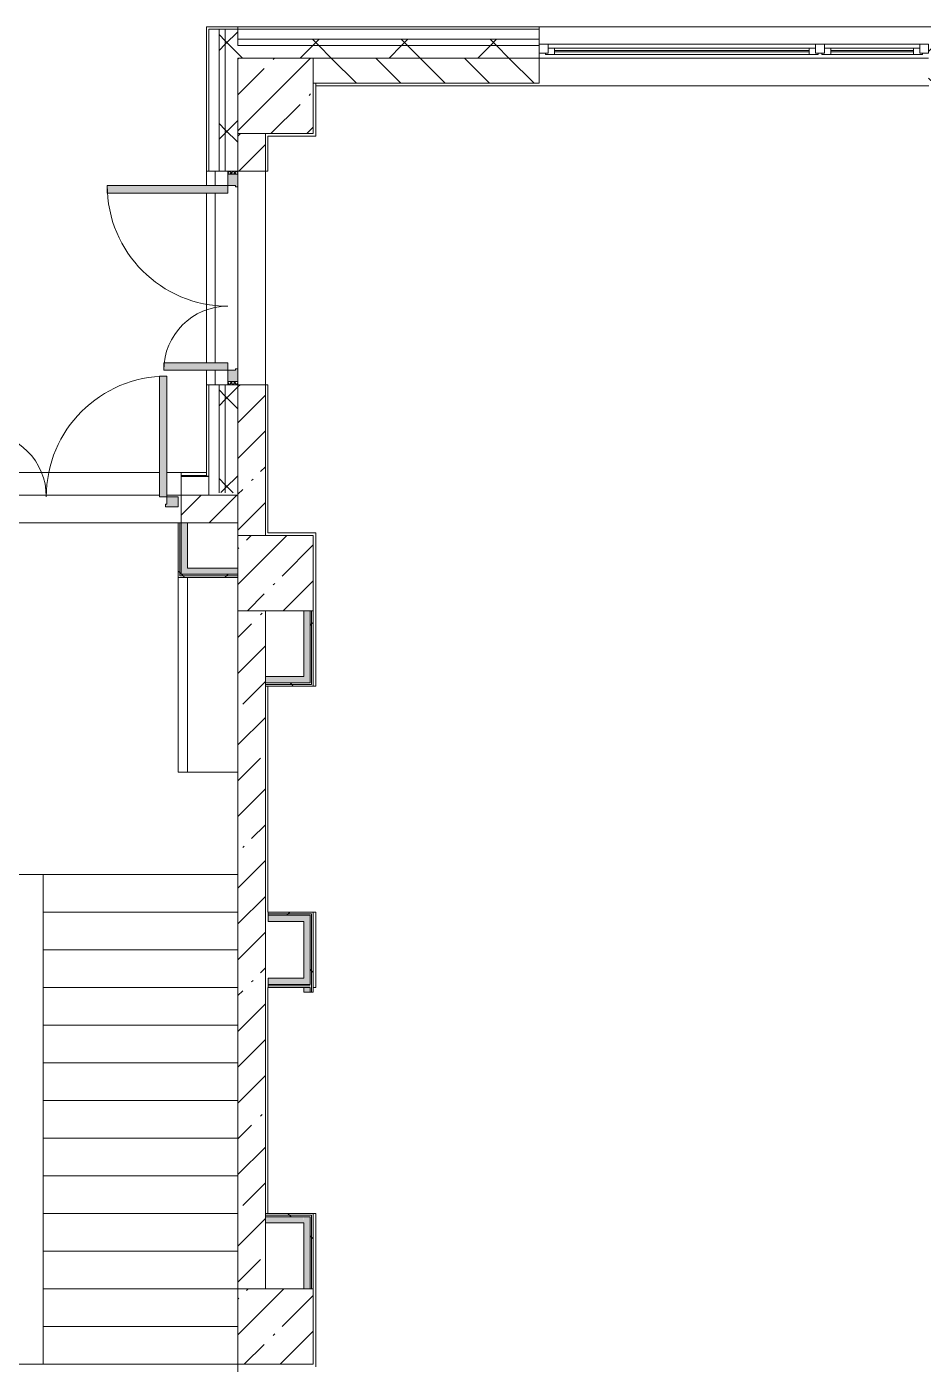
# Model space of a CAD drawing. Header units: millimetres. Extents: x 81459 to 274965, y -8553 to 29000.
# Drawn here: x 188238 to 195376, y 16700 to 27350 of the extents above; entities that cross this region are included whole.
import ezdxf

# ---------------------------------------------------------------- set-up
doc = ezdxf.new("R2010")
doc.units = ezdxf.units.MM
for name, color, linetype, lineweight, true_color in [('A-DOOR-6', 7, 'Continuous', 5, 0xe2e2e2), ('A-DOOR-7', 7, 'Continuous', 5, 0xaaaaaa), ('A-DOOR-FRAM-5', 7, 'Continuous', 5, 0xaaaaaa), ('A-FLOR-2', 7, 'Continuous', 5, 0xaaaaaa), ('I-WALL-1', 7, 'Continuous', 5, 0xe7e7e7), ('I-WALL-2', 7, 'Continuous', 9, 0xe7e7e7)]:
    doc.layers.add(name, color=color, linetype=linetype, lineweight=lineweight, true_color=true_color)
for name, color, linetype, lineweight in [('A-GLAZ-3', 7, 'Continuous', 5), ('A-WALL', 7, 'Continuous', 9), ('A-WALL-4', 7, 'Continuous', 5), ('I-WALL-3', 7, 'Continuous', 5), ('S-COLS-1', 7, 'Continuous', 5), ('S-STRS-MBND-1', 7, 'Continuous', 5)]:
    doc.layers.add(name, color=color, linetype=linetype, lineweight=lineweight)
pattern_1 = [(45, (147759.1, 0), (-353.5534, 353.5534), []), (135, (147759.1, 0), (-353.5534, -353.5534), [])]
pattern_2 = [(45, (147759.1, 0), (-285.123, 285.123), []), (45, (148044.2, 0), (-285.123, 285.123), [504.031, -100.806, 16.764, -84.042])]
pattern_3 = [(45, (147759.1, 0), (-530.33, 530.33), []), (135, (147759.1, 0), (-530.33, -530.33), [])]

# ---------------------------------------------------------------- blocks, each defined once
blk = doc.blocks.new('BSC_Колонна _Прямоугольная - 600х600-V39-1_7_3_птичка')
at = {"layer": 'S-COLS-1'}
h = blk.add_hatch(dxfattribs=at)
h.set_pattern_fill('FP_72', color=256, style=0, pattern_type=2)
h.set_pattern_definition([(45, (-42460, -26800), (-285.123, 285.123), []), (45, (-42174.88, -26800), (-285.123, 285.123), [504.031, -100.806, 16.764, -84.042])])
h.paths.add_polyline_path([(-60, -300), (300, -300), (300, 300), (-300, 300), (-300, -300), (-80, -300)])
for p, q in [((300, 300), (-300, 300)), ((-300, 300), (-300, -300)), ((300, -300), (300, 300)), ((-300, -300), (300, -300))]:
    blk.add_line(p, q, dxfattribs=at)
blk = doc.blocks.new('BSC_Колонна _Прямоугольная - 600х600-V49-1_7_3_птичка')
at = {"layer": 'S-COLS-1'}
h = blk.add_hatch(dxfattribs=at)
h.set_pattern_fill('FP_83', color=256, style=0, pattern_type=2)
h.set_pattern_definition([(45, (-42460, -17000), (-285.123, 285.123), []), (45, (-42174.88, -17000), (-285.123, 285.123), [504.031, -100.806, 16.764, -84.042])])
h.paths.add_polyline_path([(-60, -300), (300, -300), (300, 300), (-300, 300), (-300, -300)])
for p, q in [((300, 300), (-300, 300)), ((-300, 300), (-300, -300)), ((300, -300), (300, 300)), ((-300, -300), (300, -300))]:
    blk.add_line(p, q, dxfattribs=at)
blk = doc.blocks.new('BSC_Колонна _Прямоугольная - 600х600-V50-1_7_3_птичка')
at = {"layer": 'S-COLS-1'}
h = blk.add_hatch(dxfattribs=at)
h.set_pattern_fill('FP_84', color=256, style=0, pattern_type=2)
h.set_pattern_definition([(45, (-42460, -23000), (-285.123, 285.123), []), (45, (-42174.88, -23000), (-285.123, 285.123), [504.031, -100.806, 16.764, -84.042])])
h.paths.add_polyline_path([(300, -300), (300, 300), (-300, 300), (-300, -300), (172, -300)])
for p, q in [((300, 300), (-300, 300)), ((-300, 300), (-300, -300)), ((300, -300), (300, 300)), ((-300, -300), (300, -300))]:
    blk.add_line(p, q, dxfattribs=at)
blk = doc.blocks.new('110_Дверь_СКБ_2Ст_Наружная - ДН-1_л__ Двухстворчатая 1350 х3200 _ЛК_ в свету с верхним остеклением 2-22448815-1_7_3_птичка')
at = {"layer": 'A-DOOR-6'}
for points in [[(754.5, -91), (754.5, 869), (694.5, 869), (694.5, -91)], [(-655.5, -91), (-655.5, 419), (-715.5, 419), (-715.5, -91)]]:
    blk.add_hatch(color=256, dxfattribs=at).paths.add_polyline_path(points)
h = blk.add_hatch(color=256, dxfattribs=at)
h.paths.add_polyline_path([(754.5, -171), (844.5, -171), (844.5, -91), (754.5, -91), (754.5, -151), (744.5, -151), (744.5, -171)])
h.paths.add_polyline_path([(-715.5, -171), (-705.5, -171), (-705.5, -151), (-715.5, -151), (-715.5, -91), (-805.5, -91), (-805.5, -171)])
at = {"layer": 'A-DOOR-7'}
for p, q in [((754.5, 869), (694.5, 869)), ((694.5, 869), (694.5, -91)), ((754.5, -91), (754.5, 869)), ((-715.5, 419), (-715.5, -91)), ((-655.5, 419), (-715.5, 419)), ((-655.5, -91), (-655.5, 419)), ((-715.5, -91), (-655.5, -91)), ((694.5, -91), (754.5, -91))]:
    blk.add_line(p, q, dxfattribs=at)
for centre, radius, start, end in [((754.5, -91), 960, 90, 180), ((-715.5, -91), 510, 0, 90)]:
    blk.add_arc(centre, radius, start, end, dxfattribs=at)
at = {"layer": 'A-DOOR-FRAM-5'}
for p, q in [((-715.5, -91), (-805.5, -91)), ((-805.5, -91), (-805.5, -171)), ((-715.5, -151), (-715.5, -91)), ((754.5, -91), (754.5, -151)), ((844.5, -91), (754.5, -91)), ((844.5, -171), (844.5, -91)), ((-805.5, -171), (-705.5, -171)), ((-705.5, -151), (-715.5, -151)), ((-705.5, -171), (-705.5, -151)), ((754.5, -151), (744.5, -151)), ((744.5, -151), (744.5, -171)), ((744.5, -171), (844.5, -171))]:
    blk.add_line(p, q, dxfattribs=at)
blk = doc.blocks.new('120_Окно_СКБ_2Ст - 120_Окно_СКБ_2Ст 3100х2500 _мал_створка слева_-22273855-1_7_3_птичка')
at = {"layer": 'A-GLAZ-3'}
for p, q in [((-1550, -75), (-1550, -5)), ((-1550, -5), (-1480, -5)), ((1550, -5), (-1550, -5)), ((-1480, -75), (-1550, -75)), ((-1550, -75), (-1500, -75)), ((-1480, -75), (-1500, -75)), ((-1500, -75), (-1500, -85)), ((-1500, -85), (670, -85)), ((670, -85), (-1500, -85)), ((-1480, -5), (-1480, -75)), ((650, -35), (-1480, -35)), ((-1480, -35), (-1480, -75)), ((-1430, -85), (-1430, -35)), ((-1430, -55), (600, -55)), ((600, -65), (-1430, -65)), ((600, -85), (600, -35)), ((650, -75), (650, -5)), ((650, -5), (720, -5)), ((650, -75), (650, -35)), ((720, -75), (650, -75)), ((670, -75), (650, -75)), ((670, -75), (700, -75)), ((670, -85), (670, -75)), ((720, -75), (700, -75)), ((700, -75), (700, -85)), ((700, -85), (1500, -85)), ((1500, -85), (700, -85)), ((720, -5), (720, -75)), ((1480, -35), (720, -35)), ((720, -35), (720, -75)), ((770, -85), (770, -35)), ((770, -55), (1430, -55)), ((1430, -65), (770, -65)), ((1430, -85), (1430, -35)), ((1480, -75), (1480, -5)), ((1480, -5), (1550, -5)), ((1480, -75), (1480, -35)), ((1550, -75), (1480, -75)), ((1500, -75), (1480, -75)), ((1500, -75), (1550, -75)), ((1500, -85), (1500, -75)), ((1550, -5), (1550, -75))]:
    blk.add_line(p, q, dxfattribs=at)
blk = doc.blocks.new('110_Дверь_СКБ_2Ст_Наружная - ДН-1_л__ Двухстворчатая 1350 х3200 _ЛК_ в свету с верхним остеклением EI30-23529464-1_7_3_птичка')
at = {"layer": 'A-DOOR-6'}
for points in [[(694.5, 105), (694.5, -45), (754.5, -45), (754.5, 915), (694.5, 915), (694.5, 125)], [(-715.5, -25), (-715.5, -45), (-655.5, -45), (-655.5, 465), (-715.5, 465), (-715.5, 12.4)]]:
    blk.add_hatch(color=256, dxfattribs=at).paths.add_polyline_path(points)
h = blk.add_hatch(color=256, dxfattribs=at)
h.paths.add_polyline_path([(-805.5, -125), (-705.5, -125), (-705.5, -105), (-715.5, -105), (-715.5, -45), (-805.5, -45)])
h.paths.add_polyline_path([(744.5, -125), (844.5, -125), (844.5, -45), (754.5, -45), (754.5, -105), (744.5, -105)])
at = {"layer": 'A-DOOR-7'}
h = blk.add_hatch(dxfattribs=at)
h.set_pattern_fill('FP_155', color=256, style=0, pattern_type=2)
h.set_pattern_definition([(135, (1451.41, 189.685), (-14.14214, -14.14214), []), (225, (1451.41, 189.685), (14.14214, -14.14214), [])])
h.paths.add_polyline_path([(844.5, -125), (869.5, -125), (869.5, -45), (844.5, -45), (844.5, -105)])
at = {"layer": 'A-DOOR-FRAM-5'}
h = blk.add_hatch(dxfattribs=at)
h.set_pattern_fill('FP_156', color=256, style=0, pattern_type=2)
h.set_pattern_definition([(45, (-671.384, 189.685), (-14.1421, 14.1421), []), (135, (-671.384, 189.685), (-14.1421, -14.1421), [])])
h.paths.add_polyline_path([(-830.5, -45), (-830.5, -125), (-805.5, -125), (-805.5, -45)])
at = {"layer": 'A-DOOR-7'}
for p, q in [((754.5, 915), (694.5, 915)), ((694.5, 915), (694.5, -45)), ((754.5, -45), (754.5, 915)), ((-715.5, 465), (-715.5, -45)), ((-655.5, 465), (-715.5, 465)), ((-655.5, -45), (-655.5, 465)), ((-715.5, -45), (-655.5, -45)), ((694.5, -45), (754.5, -45))]:
    blk.add_line(p, q, dxfattribs=at)
for centre, radius, start, end in [((754.5, -45), 960, 90, 180), ((-715.5, -45), 510, 0, 90)]:
    blk.add_arc(centre, radius, start, end, dxfattribs=at)
at = {"layer": 'A-DOOR-FRAM-5'}
for p, q in [((-805.5, -45), (-830.5, -45)), ((-830.5, -45), (-830.5, -125)), ((-715.5, -45), (-805.5, -45)), ((-805.5, -45), (-805.5, -125)), ((-805.5, -125), (-805.5, -45)), ((-715.5, -105), (-715.5, -45)), ((-705.5, -105), (-715.5, -105)), ((-705.5, -125), (-705.5, -105)), ((754.5, -105), (744.5, -105)), ((744.5, -105), (744.5, -125)), ((754.5, -45), (754.5, -105)), ((844.5, -45), (754.5, -45)), ((844.5, -125), (844.5, -45)), ((869.5, -45), (844.5, -45)), ((844.5, -45), (844.5, -125)), ((869.5, -125), (869.5, -45)), ((-830.5, -125), (-805.5, -125)), ((-805.5, -125), (-705.5, -125)), ((744.5, -125), (844.5, -125)), ((844.5, -125), (869.5, -125))]:
    blk.add_line(p, q, dxfattribs=at)
blk = doc.blocks.new('Зашивка приборов отопления6 - Зашивка приборов отопления-33276534-1_7_3_птичка')
at = {"layer": 'A-WALL-4'}
for p, q in [((75235, 535), (73685, 535)), ((73685, 535), (73685, 460)), ((73685, 460), (73685, 60)), ((75235, 460), (73685, 460)), ((73685, 460), (73685, 60)), ((73685, 460), (75235, 460))]:
    blk.add_line(p, q, dxfattribs=at)

msp = doc.modelspace()

# ---------------------------------------------------------------- hatches: boundary and pattern name
at = {"layer": 'A-WALL-4'}
h = msp.add_hatch(dxfattribs=at)
h.set_pattern_fill('FP_53', color=256, style=0, pattern_type=2)
h.set_pattern_definition(pattern_1)
h.paths.add_polyline_path([(189769.1, 23639.7), (189819.1, 23641.9), (189819.1, 24500), (189769.1, 24500), (189769.1, 23640.3)])
h.paths.add_polyline_path([(189819.1, 26200), (189819.1, 27330), (189769.1, 27330), (189769.1, 26200), (189809.1, 26200)])
h = msp.add_hatch(dxfattribs=at)
h.set_pattern_fill('FP_53', color=256, style=0, pattern_type=2)
h.set_pattern_definition(pattern_1)
h.paths.add_polyline_path([(189899.3, 23639.7), (189919.1, 23641.9), (189919.1, 24500), (189819.1, 24500), (189819.1, 23639.7), (189898.3, 23639.7)])
h.paths.add_polyline_path([(189839.1, 26200), (189919.1, 26200), (189919.1, 27330), (189819.1, 27330), (189819.1, 26200)])
h = msp.add_hatch(dxfattribs=at)
h.set_pattern_fill('FP_53', color=256, style=0, pattern_type=2)
h.set_pattern_definition(pattern_1)
h.paths.add_polyline_path([(231184.2, 27200), (232729.1, 27200), (232729.1, 27250), (228109.1, 27250), (228109.1, 27200), (230984.2, 27200)])
h.paths.add_polyline_path([(218569.1, 27200), (218569.1, 27250), (215969.1, 27250), (215969.1, 27200), (218069.1, 27200)])
h.paths.add_polyline_path([(214519.1, 27200), (214869.1, 27200), (214869.1, 27250), (213919.1, 27250), (213919.1, 27200)])
h.paths.add_polyline_path([(220669.1, 27200), (222009.1, 27200), (222009.1, 27250), (220669.1, 27250), (220669.1, 27210)])
h.paths.add_polyline_path([(225009.1, 27200), (225009.1, 27250), (224109.1, 27250), (224109.1, 27200), (224509.1, 27200)])
h.paths.add_polyline_path([(205464.1, 27200), (205464.1, 27250), (204619.1, 27250), (204619.1, 27200)])
h.paths.add_polyline_path([(208051.2, 27200), (208819.1, 27200), (208819.1, 27250), (207764.1, 27250), (207764.1, 27200)])
h.paths.add_polyline_path([(196519.1, 27200), (196519.1, 27250), (195419.1, 27250), (195419.1, 27200), (195919.1, 27200)])
h.paths.add_polyline_path([(202519.1, 27200), (202519.1, 27250), (201619.1, 27250), (201619.1, 27200), (202474.4, 27200)])
h.paths.add_polyline_path([(199519.1, 27200), (199519.1, 27250), (198619.1, 27250), (198619.1, 27200)])
h.paths.add_polyline_path([(192319.1, 27200), (192319.1, 27250), (189919.1, 27250), (189919.1, 27200), (191320.6, 27200)])
h = msp.add_hatch(dxfattribs=at)
h.set_pattern_fill('FP_53', color=256, style=0, pattern_type=2)
h.set_pattern_definition(pattern_1)
h.paths.add_polyline_path([(190519.1, 27100), (192319.1, 27100), (192319.1, 27200), (189919.1, 27200), (189919.1, 27100)])
h.paths.add_polyline_path([(208519.1, 27100), (208819.1, 27100), (208819.1, 27200), (207764.1, 27200), (207764.1, 27100), (208051.2, 27100)])
h.paths.add_polyline_path([(231859.1, 27100), (232729.1, 27100), (232724.5, 27200), (228109.1, 27198.1), (228109.1, 27100), (231184.2, 27100)])
h.paths.add_polyline_path([(199159.1, 27100), (199519.1, 27100), (199519.1, 27200), (198619.1, 27200), (198619.1, 27100)])
h.paths.add_polyline_path([(201619.1, 27100), (202519.1, 27100), (202519.1, 27200), (201619.1, 27200), (201619.1, 27140)])
h.paths.add_polyline_path([(195619.1, 27100), (196519.1, 27100), (196519.1, 27200), (195419.1, 27200), (195419.1, 27100)])
h.paths.add_polyline_path([(214837.1, 27100), (214837.1, 27102), (214837.1, 27110), (214869.1, 27110), (214869.1, 27200), (213919.1, 27200), (213919.1, 27100), (214819.1, 27100)])
h.paths.add_polyline_path([(205464.1, 27100), (205464.1, 27200), (204619.1, 27200), (204619.1, 27100), (205109.1, 27100)])
h.paths.add_polyline_path([(224509.1, 27100), (225009.1, 27100), (225009.1, 27200), (224109.1, 27200), (224109.1, 27100)])
h.paths.add_polyline_path([(216001.1, 27100), (218569.1, 27100), (218569.1, 27200), (215969.1, 27200), (215969.1, 27110), (216001.1, 27110), (216001.1, 27102), (215969.1, 27100)])
h.paths.add_polyline_path([(221299.1, 27100), (222009.1, 27100), (222009.1, 27200), (220669.1, 27200), (220669.1, 27100)])
h = msp.add_hatch(dxfattribs=at)
h.set_pattern_fill('FP_64', color=256, style=0, pattern_type=2)
h.set_pattern_definition([(135, (147759.1, 0), (-176.7767, -176.7767), [])])
h.paths.add_polyline_path([(205109.1, 26900), (205464.1, 26900), (205464.1, 27100), (204619.1, 27100), (204619.1, 26900)])
h.paths.add_polyline_path([(190519.1, 26900), (192319.1, 26900), (192319.1, 27100), (190519.1, 27100), (190519.1, 27061.4)])
h.paths.add_polyline_path([(198756.5, 26900), (199519.1, 26900), (199519.1, 27100), (198619.1, 27100), (198619.1, 26900)])
h.paths.add_polyline_path([(201619.1, 26900), (201919.1, 26900), (201919.1, 27100), (201619.1, 27100), (201619.1, 26969.4)])
h.paths.add_polyline_path([(228409.1, 26900), (228409.1, 27100), (228109.1, 27100), (228109.1, 26900)])
h.paths.add_polyline_path([(208519.1, 26900), (208819.1, 26900), (208819.1, 27100), (208519.1, 27100), (208519.1, 26953.9)])
h.paths.add_polyline_path([(224509.1, 26900), (224509.1, 27100), (224109.1, 27100), (224109.1, 26900), (224187.3, 26900)])
h.paths.add_polyline_path([(214819.1, 26900), (214819.1, 27100), (214519.1, 27100), (214519.1, 26900)])
h.paths.add_polyline_path([(207764.1, 26900), (207919.1, 26900), (207919.1, 27100), (207764.1, 27100), (207764.1, 26936.5)])
h.paths.add_polyline_path([(215965.1, 26900), (218069.1, 26900), (218069.1, 27100), (215965.1, 27100), (215965.1, 27091.3)])
h.paths.add_polyline_path([(222009.1, 26900), (222009.1, 27100), (221799.1, 27100), (221799.1, 26900)])
h.paths.add_polyline_path([(221299.1, 26900), (221299.1, 27100), (220669.1, 27100), (220669.1, 26900)])
h.paths.add_polyline_path([(195419.1, 26900), (195919.1, 26900), (195919.1, 27100), (195419.1, 27100), (195419.1, 27079.6)])
h = msp.add_hatch(dxfattribs=at)
h.set_pattern_fill('FP_53', color=256, style=0, pattern_type=2)
h.set_pattern_definition(pattern_1)
h.paths.add_polyline_path([(186298.6, 23620), (186669.1, 23620), (186669.1, 23769.7), (186249.1, 23769.7), (186251.4, 23620)])
h.paths.add_polyline_path([(187569.1, 23620), (187769.1, 23620), (187769.1, 23769.7), (187569.1, 23769.7), (187569.1, 23627.7)])
h.paths.add_polyline_path([(189669.1, 23620), (189689.1, 23620), (189689.1, 23769.7), (189469.1, 23769.7), (189469.1, 23620), (189519.1, 23620)])
at = {"layer": 'I-WALL-1'}
for points in [[(190494.1, 22125), (190494.1, 22700), (190444.1, 22700), (190444.1, 22125)], [(190159.1, 22125), (190444.1, 22125), (190444.1, 22175), (190139.1, 22175), (190139.1, 22125)], [(190160.1, 20225), (190444.1, 20225), (190444.1, 20275), (190160.1, 20275)], [(190444.1, 19725), (190444.1, 19775), (190160.1, 19775), (190160.1, 19725)], [(190444.1, 17825), (190439.3, 17875), (190139.1, 17875), (190139.1, 17825)], [(190444.1, 17300), (190494.1, 17300), (190494.1, 17875), (190444.1, 17875), (190444.1, 17825)]]:
    msp.add_hatch(color=256, dxfattribs=at).paths.add_polyline_path(points)
h = msp.add_hatch(color=256, dxfattribs=at)
h.paths.add_polyline_path([(190444.1, 19662.5), (190494.1, 19662.5), (190494.1, 19700), (190444.1, 19700)])
h.paths.add_polyline_path([(190494.1, 19725), (190494.1, 20275), (190444.1, 20275), (190444.1, 19725), (190484.8, 19725)])
at = {"layer": 'I-WALL-2'}
for points in [[(189469.1, 22990), (189519.1, 22990), (189519.1, 23400), (189469.1, 23400), (189469.1, 23067)], [(189812.8, 22990), (189919.1, 22990), (189919.1, 23040), (189519.1, 23040), (189519.1, 22990), (189767.7, 22990)]]:
    msp.add_hatch(color=256, dxfattribs=at).paths.add_polyline_path(points)
at = {"layer": 'I-WALL-3'}
h = msp.add_hatch(dxfattribs=at)
h.set_pattern_fill('FP_33', color=256, style=0, pattern_type=2)
h.set_pattern_definition(pattern_2)
h.paths.add_polyline_path([(190048.5, 23300), (190139.1, 23300), (190139.1, 24500), (189919.1, 24500), (189919.1, 23300), (189926.4, 23300)])
h.paths.add_polyline_path([(190139.1, 26200), (190139.1, 26500), (189919.1, 26500), (189919.1, 26200), (189955.2, 26200)])
h = msp.add_hatch(dxfattribs=at)
h.set_pattern_fill('FP_33', color=256, style=0, pattern_type=2)
h.set_pattern_definition(pattern_2)
h.paths.add_polyline_path([(189469.1, 23400), (189919.1, 23400), (189914.1, 23620), (189469.1, 23619.7)])
h.paths.add_polyline_path([(187769.1, 23400), (187769.1, 23620), (187569.1, 23619.7), (187569.1, 23400), (187602.7, 23400)])
h.paths.add_polyline_path([(186519.1, 23400), (186669.1, 23400), (186669.1, 23620), (186299.1, 23619.7), (186299.1, 23420.3), (186519.1, 23420.3)])
h = msp.add_hatch(dxfattribs=at)
h.set_pattern_fill('FP_169', color=256, style=0, pattern_type=2)
h.set_pattern_definition(pattern_3)
h.paths.add_polyline_path([(189456.6, 22965), (189456.6, 23400), (189444.1, 23400), (189444.1, 22965)])
h = msp.add_hatch(dxfattribs=at)
h.set_pattern_fill('FP_169', color=256, style=0, pattern_type=2)
h.set_pattern_definition(pattern_3)
h.paths.add_polyline_path([(189456.6, 22977.5), (189469.1, 22977.5), (189469.1, 23400), (189456.6, 23400)])
h = msp.add_hatch(dxfattribs=at)
h.set_pattern_fill('FP_169', color=256, style=0, pattern_type=2)
h.set_pattern_definition(pattern_3)
h.paths.add_polyline_path([(189821.9, 22965), (189919.1, 22965), (189919.1, 22977.5), (189456.6, 22975), (189461.7, 22965), (189819.9, 22965)])
h = msp.add_hatch(dxfattribs=at)
h.set_pattern_fill('FP_169', color=256, style=0, pattern_type=2)
h.set_pattern_definition(pattern_3)
h.paths.add_polyline_path([(189919.1, 22977.5), (189919.1, 22990), (189469.1, 22990), (189469.1, 22977.5), (189817.3, 22977.5)])
h = msp.add_hatch(dxfattribs=at)
h.set_pattern_fill('FP_33', color=256, style=0, pattern_type=2)
h.set_pattern_definition(pattern_2)
h.paths.add_polyline_path([(190139.1, 17300), (190139.1, 22700), (189919.1, 22700), (189919.1, 17300)])
h = msp.add_hatch(dxfattribs=at)
h.set_pattern_fill('FP_169', color=256, style=0, pattern_type=2)
h.set_pattern_definition(pattern_3)
h.paths.add_polyline_path([(190506.6, 22112.5), (190506.6, 22700), (190494.1, 22700), (190494.1, 22112.5)])
h = msp.add_hatch(dxfattribs=at)
h.set_pattern_fill('FP_169', color=256, style=0, pattern_type=2)
h.set_pattern_definition(pattern_3)
h.paths.add_polyline_path([(190519.1, 22100), (190519.1, 22700), (190506.6, 22700), (190506.6, 22100)])
h = msp.add_hatch(dxfattribs=at)
h.set_pattern_fill('FP_169', color=256, style=0, pattern_type=2)
h.set_pattern_definition(pattern_3)
h.paths.add_polyline_path([(190493.8, 22112.5), (190494.1, 22112.5), (190494.1, 22125), (190139.1, 22125), (190139.1, 22112.5), (190444.1, 22112.5)])
h = msp.add_hatch(dxfattribs=at)
h.set_pattern_fill('FP_169', color=256, style=0, pattern_type=2)
h.set_pattern_definition(pattern_3)
h.paths.add_polyline_path([(190159.1, 22100), (190506.6, 22100), (190506.6, 22112.5), (190139.1, 22112.5), (190139.1, 22100)])
h = msp.add_hatch(dxfattribs=at)
h.set_pattern_fill('FP_169', color=256, style=0, pattern_type=2)
h.set_pattern_definition(pattern_3)
h.paths.add_polyline_path([(190506.6, 20287.5), (190506.6, 20300), (190160.1, 20300), (190160.1, 20287.5), (190494.1, 20287.5)])
h = msp.add_hatch(dxfattribs=at)
h.set_pattern_fill('FP_169', color=256, style=0, pattern_type=2)
h.set_pattern_definition(pattern_3)
h.paths.add_polyline_path([(190482.9, 20275), (190494.1, 20280.1), (190494.1, 20287.5), (190160.1, 20287.5), (190160.1, 20275), (190444.1, 20275)])
h = msp.add_hatch(dxfattribs=at)
h.set_pattern_fill('FP_169', color=256, style=0, pattern_type=2)
h.set_pattern_definition(pattern_3)
h.paths.add_polyline_path([(190506.6, 19662.5), (190506.6, 20287.5), (190494.1, 20287.5), (190494.1, 19662.5)])
h = msp.add_hatch(dxfattribs=at)
h.set_pattern_fill('FP_169', color=256, style=0, pattern_type=2)
h.set_pattern_definition(pattern_3)
h.paths.add_polyline_path([(190519.1, 19662.5), (190519.1, 20300), (190506.6, 20300), (190506.6, 19662.5)])
h = msp.add_hatch(dxfattribs=at)
h.set_pattern_fill('FP_169', color=256, style=0, pattern_type=2)
h.set_pattern_definition(pattern_3)
h.paths.add_polyline_path([(190506.6, 17887.5), (190506.6, 17900), (190139.1, 17900), (190139.1, 17887.5), (190494.1, 17887.5)])
h = msp.add_hatch(dxfattribs=at)
h.set_pattern_fill('FP_169', color=256, style=0, pattern_type=2)
h.set_pattern_definition(pattern_3)
h.paths.add_polyline_path([(190506.6, 17300), (190519.1, 17300), (190519.1, 17900), (190506.6, 17900), (190506.6, 17825)])
h = msp.add_hatch(dxfattribs=at)
h.set_pattern_fill('FP_169', color=256, style=0, pattern_type=2)
h.set_pattern_definition(pattern_3)
h.paths.add_polyline_path([(190494.1, 17875), (190493.8, 17887.5), (190139.1, 17887.5), (190139.1, 17875), (190444.1, 17875)])
h = msp.add_hatch(dxfattribs=at)
h.set_pattern_fill('FP_169', color=256, style=0, pattern_type=2)
h.set_pattern_definition(pattern_3)
h.paths.add_polyline_path([(190506.6, 17300), (190506.6, 17887.5), (190494.1, 17887.5), (190494.1, 17300)])

# ---------------------------------------------------------------- linework, layer by layer
at = {"layer": 'A-FLOR-2'}
for p, q in [((190539.1, 26880), (190539.1, 26480)), ((190539.1, 26480), (190159.1, 26480)), ((190159.1, 26480), (190159.1, 26200)), ((189669.1, 26200), (189669.1, 26085)), ((190159.1, 26200), (190139.1, 26200)), ((189669.1, 26025), (189669.1, 24675)), ((189669.1, 24615), (189669.1, 24500)), ((190139.1, 24500), (190159.1, 24500)), ((190159.1, 24500), (190159.1, 23320)), ((190159.1, 23320), (190539.1, 23320)), ((190539.1, 23320), (190539.1, 22100)), ((190159.1, 22100), (190159.1, 20300.5)), ((190539.1, 22100), (190519.1, 22100)), ((190159.1, 20300.5), (190539.1, 20300.5)), ((190539.1, 20300.5), (190539.1, 19700.5)), ((190159.1, 19700.5), (190159.1, 17900)), ((190539.1, 19700.5), (190518.3, 19700.5)), ((190519.1, 17900), (190539.1, 17900)), ((190539.1, 17900), (190539.1, 16680))]:
    msp.add_line(p, q, dxfattribs=at)
at = {"layer": 'A-WALL'}
for p, q in [((189689.1, 27330), (189919.1, 27330)), ((189689.1, 27330), (189689.1, 26200)), ((189769.1, 27330), (189769.1, 26200)), ((189819.1, 27330), (189819.1, 26200)), ((189919.1, 27350), (189919.1, 27200)), ((192319.1, 27330), (189919.1, 27330)), ((192319.1, 27250), (189919.1, 27250)), ((192319.1, 27200), (189919.1, 27200)), ((192319.1, 27100), (190519.1, 27100)), ((190519.1, 27100), (192319.1, 27100)), ((189919.1, 26200), (189919.1, 26500)), ((189689.1, 24500), (189689.1, 23639.7)), ((189769.1, 24500), (189769.1, 23639.7)), ((189819.1, 24500), (189819.1, 23639.7)), ((189919.1, 23639.7), (189919.1, 24500)), ((189689.1, 23772.7), (189469.1, 23772.7)), ((189689.1, 23769.7), (189469.1, 23769.7)), ((189669.1, 23772.7), (189669.1, 23777.7)), ((189469.1, 23620), (189669.1, 23620)), ((189669.1, 23620), (189669.1, 23619.7)), ((189669.1, 23619.7), (189689.1, 23619.7)), ((189456.6, 22977.5), (189456.6, 23400)), ((189519.1, 23400), (189469.1, 23400)), ((189469.1, 22990), (189469.1, 23400)), ((189919.1, 22977.5), (189456.6, 22977.5)), ((189919.1, 22990), (189469.1, 22990)), ((190494.1, 22125), (190494.1, 22700)), ((190506.6, 22112.5), (190506.6, 22700)), ((190139.1, 22175), (190139.1, 22100)), ((190139.1, 22125), (190494.1, 22125)), ((190139.1, 22112.5), (190506.6, 22112.5)), ((190506.6, 20287.5), (190160.1, 20287.5)), ((190494.1, 20275), (190160.1, 20275)), ((190494.1, 19725), (190494.1, 20275)), ((190506.6, 19662.5), (190506.6, 20287.5)), ((190160.1, 19725), (190494.1, 19725)), ((190160.1, 19712.5), (190494.1, 19712.5)), ((190494.1, 19700), (190444.1, 19700)), ((190494.1, 19662.5), (190494.1, 19700)), ((190139.1, 17900), (190139.1, 17825)), ((190506.6, 17887.5), (190139.1, 17887.5)), ((190494.1, 17875), (190139.1, 17875)), ((190494.1, 17300), (190494.1, 17875)), ((190506.6, 17300), (190506.6, 17887.5))]:
    msp.add_line(p, q, dxfattribs=at)
at = {"layer": 'A-WALL-4'}
for p, q in [((189919.1, 27350), (189669.1, 27350)), ((189669.1, 27350), (189669.1, 26200)), ((189919.1, 27350), (214869.1, 27350)), ((192319.1, 27100), (192319.1, 27350)), ((192319.1, 26900), (192319.1, 27100)), ((195419.1, 27100), (192319.1, 27100)), ((190519.1, 26900), (192319.1, 26900)), ((189669.1, 26200), (189839.1, 26200)), ((189739.1, 26085), (189739.1, 26200)), ((189739.1, 24675), (189739.1, 26025)), ((189919.1, 26075), (189919.1, 24625)), ((189739.1, 24500), (189739.1, 24615)), ((189839.1, 24500), (189669.1, 24500)), ((189669.1, 24500), (189669.1, 23777.7)), ((187944.1, 23799.7), (189294.1, 23799.7)), ((189354.1, 23799.7), (189669.7, 23799.7)), ((189469.1, 23799.7), (189469.1, 23620)), ((189669.1, 23777.7), (189469.1, 23777.7)), ((189294.1, 23619.7), (187944.1, 23619.7)), ((189469.1, 23619.7), (189354.1, 23619.7)), ((189689.1, 23639.7), (189689.1, 23619.7)), ((189689.1, 23619.7), (189919.1, 23619.7))]:
    msp.add_line(p, q, dxfattribs=at)
at = {"layer": 'I-WALL-3'}
for p, q in [((192319.1, 27100), (195419.1, 27100)), ((190539.1, 26900), (190539.1, 26880)), ((195419.7, 26880), (190539.1, 26880)), ((190139.1, 26500), (190139.1, 23300)), ((189919.1, 26200), (190139.1, 26200)), ((190139.1, 24500), (189919.1, 24500)), ((187944.1, 23620), (189294.1, 23620)), ((189354.1, 23620), (189469.1, 23620)), ((189469.1, 23620), (189469.1, 23400)), ((189919.1, 23620), (189669.1, 23620)), ((189919.1, 23639.7), (189919.1, 23300)), ((189469.1, 23400), (186299.1, 23400)), ((189444.1, 23400), (189444.1, 22965)), ((189519.1, 23400), (189919.1, 23400)), ((189519.1, 23040), (189519.1, 23400)), ((189919.1, 23040), (189519.1, 23040)), ((189444.1, 22965), (189919.1, 22965)), ((189919.1, 22700), (189919.1, 17300)), ((190139.1, 22175), (190139.1, 22700)), ((190444.1, 22700), (190444.1, 22175)), ((190519.1, 22100), (190519.1, 22700)), ((190444.1, 22175), (190139.1, 22175)), ((190139.1, 17900), (190139.1, 22100)), ((190139.1, 22100), (190519.1, 22100)), ((190519.1, 20300), (190160.1, 20300)), ((190160.1, 20300), (190160.1, 20225)), ((190519.1, 19662.5), (190519.1, 20300)), ((190160.1, 20225), (190444.1, 20225)), ((190444.1, 20225), (190444.1, 19775)), ((190444.1, 19775), (190160.1, 19775)), ((190160.1, 19775), (190160.1, 19700)), ((190160.1, 19700), (190444.1, 19700)), ((190444.1, 19700), (190444.1, 19662.5)), ((190444.1, 19662.5), (190519.1, 19662.5)), ((190519.1, 17900), (190139.1, 17900)), ((190519.1, 17300), (190519.1, 17900)), ((190139.1, 17300), (190139.1, 17825)), ((190139.1, 17825), (190444.1, 17825)), ((190444.1, 17825), (190444.1, 17300))]:
    msp.add_line(p, q, dxfattribs=at)
at = {"layer": 'S-STRS-MBND-1'}
for p, q in [((189919.1, 23400), (186519.1, 23400)), ((189919.1, 20600), (189919.1, 23400)), ((186519.1, 20600), (188369.1, 20600)), ((188369.1, 20600), (189919.1, 20600)), ((188369.1, 16700), (188369.1, 20600)), ((188369.1, 20600), (189919.1, 20600)), ((189919.1, 16700), (189919.1, 20600)), ((188369.1, 20300), (189919.1, 20300)), ((188369.1, 20300), (189919.1, 20300)), ((188369.1, 20000), (189919.1, 20000)), ((188369.1, 20000), (189919.1, 20000)), ((188369.1, 19700), (189919.1, 19700)), ((188369.1, 19700), (189919.1, 19700)), ((188369.1, 19400), (189919.1, 19400)), ((188369.1, 19400), (189919.1, 19400)), ((188369.1, 19100), (189919.1, 19100)), ((188369.1, 19100), (189919.1, 19100)), ((188369.1, 18800), (189919.1, 18800)), ((188369.1, 18800), (189919.1, 18800)), ((188369.1, 18500), (189919.1, 18500)), ((188369.1, 18500), (189919.1, 18500)), ((188369.1, 18200), (189919.1, 18200)), ((188369.1, 18200), (189919.1, 18200)), ((188369.1, 17900), (189919.1, 17900)), ((188369.1, 17900), (189919.1, 17900)), ((188369.1, 17600), (189919.1, 17600)), ((188369.1, 17600), (189919.1, 17600)), ((188369.1, 17300), (189919.1, 17300)), ((188369.1, 17300), (189919.1, 17300)), ((188369.1, 17000), (189919.1, 17000)), ((188369.1, 17000), (189919.1, 17000)), ((188369.1, 16700), (188069.1, 16700)), ((188369.1, 16700), (189919.1, 16700)), ((188369.1, 16700), (189919.1, 16700)), ((189919.1, 15200), (189919.1, 16700))]:
    msp.add_line(p, q, dxfattribs=at)

# ---------------------------------------------------------------- block references
at = {"layer": 'A-DOOR-7', "rotation": 89.9999999999999}
msp.add_blockref('110_Дверь_СКБ_2Ст_Наружная - ДН-1_л__ Двухстворчатая 1350 х3200 _ЛК_ в свету с верхним остеклением EI30-23529464-1_7_3_птичка', (189794.1, 25330.5), dxfattribs=at)
at = {"layer": 'A-DOOR-7'}
msp.add_blockref('110_Дверь_СКБ_2Ст_Наружная - ДН-1_л__ Двухстворчатая 1350 х3200 _ЛК_ в свету с верхним остеклением 2-22448815-1_7_3_птичка', (188599.6, 23698.7), dxfattribs=at)
at = {"layer": 'A-GLAZ-3'}
msp.add_blockref('120_Окно_СКБ_2Ст - 120_Окно_СКБ_2Ст 3100х2500 _мал_створка слева_-22273855-1_7_3_птичка', (193869.1, 27215), dxfattribs=at)
at = {"layer": 'A-WALL-4', "rotation": 89.9999999999998}
msp.add_blockref('Зашивка приборов отопления6 - Зашивка приборов отопления-33276534-1_7_3_птичка', (189979.1, -52270), dxfattribs=at)
at = {"layer": 'S-COLS-1'}
for name, p in [('BSC_Колонна _Прямоугольная - 600х600-V39-1_7_3_птичка', (190219.1, 26800)), ('BSC_Колонна _Прямоугольная - 600х600-V50-1_7_3_птичка', (190219.1, 23000)), ('BSC_Колонна _Прямоугольная - 600х600-V49-1_7_3_птичка', (190219.1, 17000))]:
    msp.add_blockref(name, p, dxfattribs=at)

doc.saveas('drawing.dxf')
